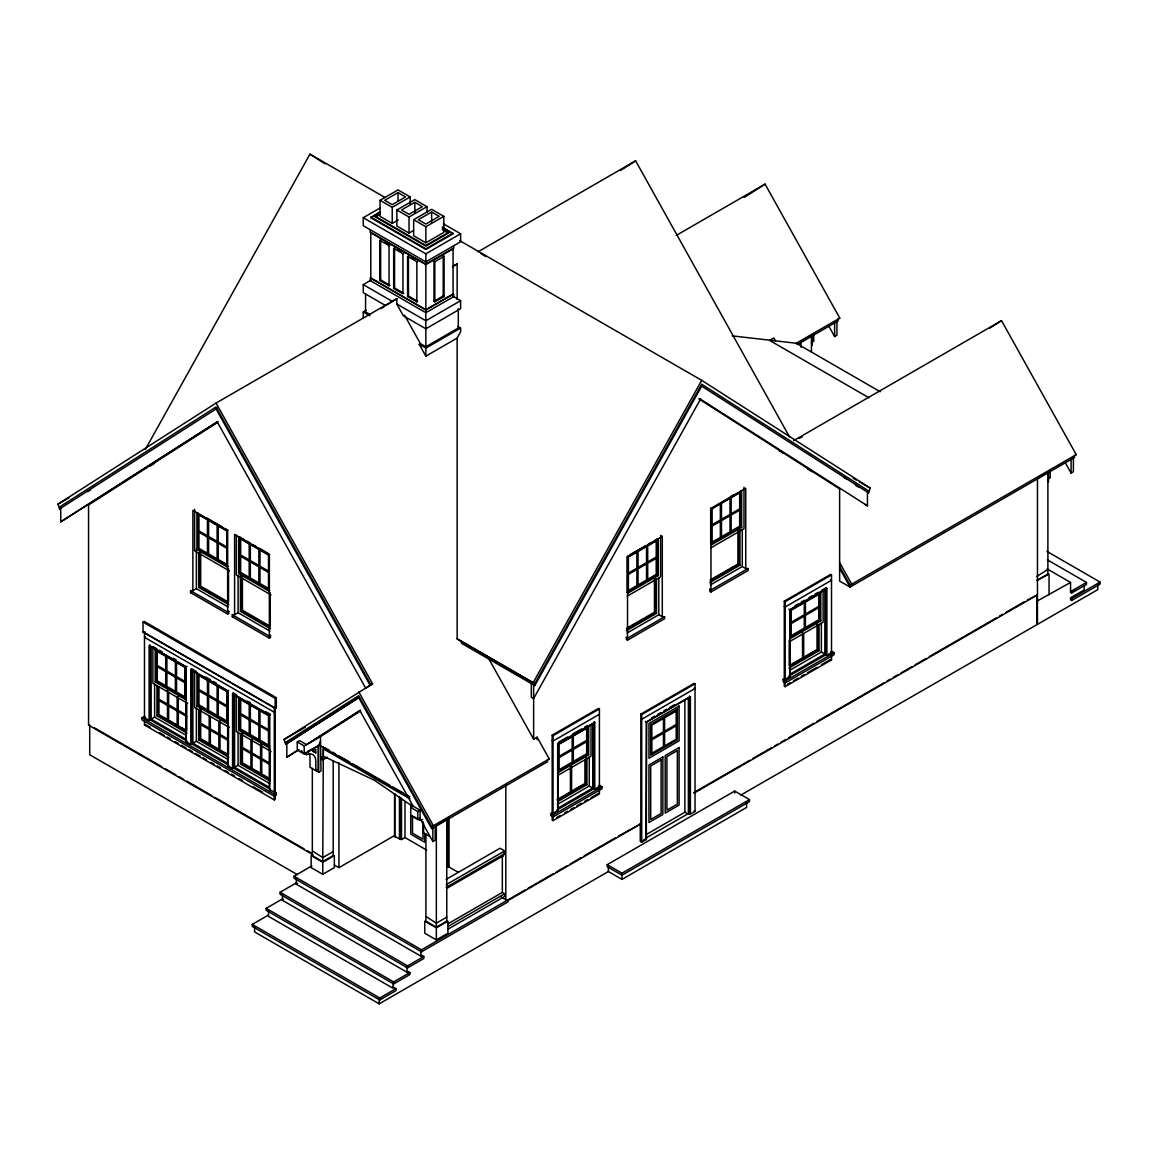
<?xml version="1.0" encoding="UTF-8"?>
<svg xmlns="http://www.w3.org/2000/svg" width="1158" height="1158" viewBox="0 0 1158 1158"><rect width="100%" height="100%" fill="white"/><g stroke="black" fill="none" stroke-linecap="round" stroke-linejoin="round"><path stroke-width="1.5" d="M452.952 296.26L460.609 300.675L460.609 308.708L425.84 328.785L403.346 315.801L396.745 303.961L396.861 298.663L216.054 403.056L57.9 504.179L59.579 508.941L60.737 508.275L60.737 521.882L218.022 421.454M320.448 741.221L318.696 745.636L318.696 772.27L321.027 770.939L320.448 736.604L360.051 711.273M145.343 449.434L309.939 154.144L384.861 197.41M457.135 638.912L460.334 640.663L461.926 643.53L534.793 685.594L534.793 683.654L457.135 638.912L457.135 338.078L460.609 331.839L460.609 328.047L457.975 326.527M533.114 682.786L701.69 380.331L459.769 240.661M534.793 685.594L701.69 386.164L868.601 492.874L870.28 488.126L701.69 380.331M700.532 399.105L533.635 698.535L531.319 697.203L531.319 683.596M59.579 506.987L216.054 406.95L370.922 684.798M59.579 508.941L217.212 408.224L216.054 408.89L370.126 685.319L372.529 683.785L216.054 403.056M381.127 308.665L384.022 306.812M387.061 304.786L396.861 298.663M60.737 521.882L217.212 421.83L365.696 688.214L369.894 685.536M217.53 422.496L88.558 504.96L88.558 725.14L312.935 854.691M150.265 465.994L154.665 463.171M620.471 170.516L635.626 160.817L789.466 436.812M744.16 197.497L765.076 184.122L839.782 318.132L796.255 343.26L732.247 335.878M358.329 697.912L285.664 744.29L283.985 739.528L372.529 683.785M285.664 742.35L358.691 695.654L431.717 826.667L431.717 828.607L547.546 761.732L547.546 759.793L549.225 758.91L537.109 737.183L533.635 739.195L488.908 658.945M285.664 744.29L358.691 697.608L431.717 828.607M286.822 743.624L286.822 757.231L298.156 749.979M299.068 749.559L286.822 757.231M308.853 743.291L360.645 710.172M989.583 328.279L1001.525 320.636L1076.231 454.645L850.059 585.137L850.059 587.077L839.622 581.055L839.622 488.893L698.752 398.815M452.503 266.687L457.135 263.865L457.135 299.531M398.222 219.933L392.229 223.393L380.056 216.358L380.056 200.305L398.019 189.926L410.193 196.947L410.193 204.097M398.019 192.604L384.702 200.305L392.229 204.648L405.561 196.947L398.019 192.604L398.019 201.449M443.398 223.827L460.609 233.757L460.609 241.79L425.84 261.867L363.25 225.723L363.25 217.704L379.882 208.093M442.37 226.91L453.082 233.757L425.84 249.477L370.792 217.704L379.867 211.784M370.792 217.704L379.867 212.45M442.327 228.893L448.45 233.091L425.84 246.133L375.424 217.024L379.94 213.752M375.424 217.024L379.94 214.418M380.056 200.305L392.229 207.325L410.193 196.947M413.522 230.5L409.035 233.091L396.861 226.056L396.861 210.003L414.825 199.625L426.998 206.66L426.998 212.015M414.825 202.303L401.508 210.003L409.035 214.346L422.366 206.66L414.825 202.303L414.825 212.927M396.861 210.003L409.035 217.024L426.998 206.66M413.667 219.702L431.644 209.337L443.804 216.358L443.804 232.425L425.84 242.789L413.667 235.769L413.667 219.702L425.84 226.736L443.804 216.358M431.644 212.015L418.313 219.702L425.84 224.059L439.171 216.358L431.644 212.015L431.644 222.626M379.766 280.439L380.635 279.932L389.913 285.288L389.045 285.78L379.766 280.439L379.766 240.285L389.045 245.641L389.913 245.134M402.955 253.66L402.955 293.814L393.677 288.458L393.677 248.319L402.955 253.66L403.824 253.168M375.424 216.358L425.84 245.467L448.45 232.425M385.744 305.64L363.25 292.641L363.25 284.622L370.806 280.25M370.792 217.024L425.84 248.811L453.082 233.091M363.25 217.704L425.84 253.834L460.609 233.757M407.587 296.491L408.456 295.985L417.734 301.341L416.866 301.847L407.587 296.491L407.587 256.338L416.866 261.694L417.734 261.201M434.829 261.694L444.093 256.338L444.093 296.491L434.829 301.847L433.961 301.341L433.961 261.201L434.829 261.694L434.829 301.847M393.677 288.458L394.545 287.966L403.824 293.321M363.25 318.407L363.25 311.98L366.275 310.243M452.619 266.485L457.135 263.865M477.993 251.822L635.626 160.817M57.9 504.179L68.872 497.853M87.545 491.629L90.454 489.964M433.961 301.341L443.224 295.985L444.093 296.491M425.84 309.707L453.082 293.987L453.082 248.478L425.84 264.212L370.792 232.425L370.792 277.92L425.84 309.707L425.84 253.834M425.84 310.04L453.661 293.987L453.661 296.665L425.84 312.718L370.213 280.598L370.213 277.92L425.84 310.04L425.84 346.778L420.397 343.637L404.504 315.121M460.609 300.675L425.84 320.752L396.745 303.961M457.135 338.078L425.84 356.157L419.239 344.317L420.397 343.637M425.84 346.778L458.293 328.047L458.293 308.708M419.239 344.317L425.84 348.124L460.609 328.047M676.2 235.436L765.076 184.122M197.801 512.835L197.801 548.979L227.938 566.378L227.069 566.87L196.932 549.485L196.932 513.341L227.069 530.74L227.938 530.234L224.927 528.497M196.932 549.485L198.669 548.472M239.518 536.936L239.518 573.065L269.655 590.464L268.786 590.971L238.649 573.572L238.649 537.428L239.518 536.936L244.048 539.541M192.879 590.638L192.879 510.331L227.648 530.407L227.648 610.715L228.806 611.381L228.806 613.378L227.648 614.058L190.549 592.635L190.549 590.638L192.879 590.638L196.353 588.626L228.097 606.951M198.669 552.959L198.669 587.294L200.406 586.281M190.549 592.635L191.707 591.97M143.027 622.092L144.185 621.412L276.328 697.695L276.328 707.741L275.17 708.406L143.027 632.123L143.027 622.092L275.17 698.375L276.328 697.695M238.649 537.428L268.786 554.827L269.655 554.335M238.649 573.572L240.401 572.559M143.027 632.123L145.358 632.123L144.475 632.63L144.475 717.613L149.121 720.29L149.99 719.784L187.075 741.192L186.206 741.699L186.206 666.747L149.121 645.339L149.121 720.29M145.358 636.813L144.475 637.305L274.301 712.257L275.17 711.75M156.069 649.349L156.069 681.469L186.206 698.867L185.338 699.374L155.201 681.975L155.201 649.855L156.938 648.856M190.549 590.638L227.648 612.046L228.806 611.381M234.596 614.724L234.596 534.417L269.365 554.494L269.365 634.801L270.523 635.467L270.523 637.479L269.365 638.145L232.28 616.736L232.28 614.724L234.596 614.724L238.07 612.712L269.828 631.052M240.401 575.236L240.401 611.381L241.269 610.874L269.886 627.404M232.28 616.736L233.438 616.056M155.201 681.975L156.938 680.976M185.338 699.374L185.338 667.254L187.075 666.255M88.558 725.14L89.716 725.14L89.716 754.755L297.461 874.695M190.838 669.425L227.938 690.848L227.938 765.785L228.806 765.293L191.707 743.87L190.838 744.377L190.838 669.425L191.707 668.933L196.353 671.611M228.806 690.342L227.069 691.34L227.069 723.461L196.932 706.062L196.932 673.942L197.801 673.449L197.801 705.569L227.938 722.968M232.28 614.724L269.365 636.133L270.523 635.467M269.655 789.886L270.523 789.38L233.438 767.971L232.57 768.463L232.57 693.526L269.655 714.935L269.655 789.886L276.328 792.723L276.328 794.735L274.012 796.067L141.869 719.784L141.869 717.772L144.185 716.44L145.358 717.106L144.475 717.613M809.949 336.746L801.018 341.914L801.018 347.342M797.182 344.577L838.102 320.954L838.102 319.015L839.782 318.132M151.148 719.118L185.917 739.195L185.917 666.921L151.148 646.844L151.148 719.118L154.622 717.106L186.366 735.446M156.938 685.435L156.938 715.774L157.806 715.268L186.438 731.798M144.475 721.405L144.475 724.966L145.358 724.474L150.048 727.181M811.44 342.58L813.756 341.248L813.756 333.49M828.607 325.76L834.629 336.573L836.945 335.227L836.945 321.62M196.932 706.062L198.669 705.063M232.57 693.526L233.438 693.02L236.536 694.8M238.649 698.042L239.518 697.536L239.518 729.656L269.655 747.055L268.786 747.561L238.649 730.162L238.649 698.042L268.786 715.441L268.786 747.561M192.879 743.204L227.648 763.281L227.648 691.008L192.879 670.931L192.879 743.204L196.353 741.192L228.097 759.532M198.669 709.521L198.669 739.861L199.538 739.354L228.169 755.885M144.475 632.63L274.301 707.567L276.328 707.741M238.649 730.162L240.401 729.149M268.786 715.441L270.523 714.428L265.891 711.75M793.664 440.633L1001.525 320.636M234.596 767.291L269.365 787.368L269.365 715.094L234.596 695.032L234.596 767.291L238.07 765.293L269.828 783.619M240.401 733.622L240.401 763.947L242.138 762.948M283.985 739.528L305.292 727.238M307.478 751.455L318.696 745.636L304.221 754.003L297.259 749.979L297.259 741.96L299.575 740.613L306.537 744.637L359.849 710.549L413.16 806.2L420.122 810.209L420.122 818.677L432.875 841.548L435.191 840.201L435.191 826.595M630.241 554.595L645.31 545.896M648.321 544.159L651.332 542.422M654.342 540.685L657.368 538.933L658.236 539.44L658.236 575.569L628.099 592.968L627.231 592.476L627.231 556.332L628.099 556.839L658.236 539.44M730.264 496.854L733.275 495.103M662.289 616.736L662.289 536.429L627.52 556.506L627.52 636.813L626.362 637.479L626.362 639.477L627.52 640.157L664.605 618.734L664.605 616.736L662.289 616.736L658.815 614.724L627.057 633.05M711.548 508.651L741.685 491.267L741.685 527.397L711.548 544.796L710.679 544.289L710.679 508.159L711.548 508.651L711.548 544.796M297.259 741.96L304.221 745.969L320.448 736.604M323.343 746.838L322.764 861.61L312.327 855.588L312.327 768.347M327.236 757.318L322.764 759.894L321.027 758.895M141.869 717.772L274.012 794.07L276.328 792.723M627.231 592.476L657.368 575.077L658.236 575.569M710.679 544.289L740.816 526.89L740.816 490.76M144.475 724.966L274.301 799.917L275.17 799.411L275.17 794.07L276.328 794.735M627.289 596.124L660.552 576.916L660.552 537.225M710.737 547.937L744.001 528.728L744.001 487.243M626.652 628.273L654.458 612.22L654.458 578.754M710.1 580.1L737.921 564.033L737.921 530.581M632.152 625.436L635.163 623.684M712.59 578.986L721.637 573.775M724.647 572.023L727.658 570.286M730.669 568.549L733.68 566.812M626.999 629.416L655.631 612.886L655.631 578.551M710.447 581.229L739.079 564.699L739.079 530.378M626.362 630.777L656.499 613.378L656.499 579.058M709.811 582.604L739.948 565.205L739.948 529.076M710.52 584.877L742.264 566.537L745.738 568.549L748.054 568.549L748.054 570.561L710.969 591.97L709.811 591.304L709.811 589.292L710.969 588.626L710.969 508.319L745.738 488.242L745.738 568.549M626.362 637.479L627.52 638.145L664.605 616.736M709.811 589.292L710.969 589.958L748.054 568.549M312.906 851.231L322.764 857.6L333.186 851.564M413.16 806.2L410.844 807.531L417.806 811.555L420.122 810.209M501.211 897.132L505.814 899.795L508.13 899.795L508.13 901.807L421.498 951.818L294.002 878.213L294.002 876.201L311.907 865.866M322.764 861.61L333.186 855.588L333.186 761.11M322.764 862.276L334.344 855.588L334.344 867.631L322.764 874.319L311.169 867.631L311.169 855.588L322.764 862.276L322.764 874.319M296.318 884.234L420.919 956.175L422.077 955.509L423.814 956.508L423.814 958.52L407.587 967.885L280.091 894.28L280.091 892.268L296.318 882.903L297.476 883.568L296.318 884.234L296.318 878.213M599.699 785.37L602.015 786.702L602.015 788.714L553.336 816.81L551.02 815.478L551.02 813.466L552.178 812.8L552.178 735.171L598.541 708.406L599.41 708.913L599.41 786.543L594.778 789.206L593.909 788.714L556.81 810.122L557.678 810.629L557.678 743.711L594.778 722.288L594.778 789.206M831.516 652.533L830.648 652.026L831.806 651.361L834.122 652.707L834.122 654.704L785.442 682.815L783.126 681.469L783.126 679.471L784.284 678.805L784.284 601.176L830.648 574.411L831.516 574.904L831.516 652.533L826.87 655.211L826.001 654.704L788.916 676.127L789.785 676.619L789.785 609.701L826.87 588.293L826.87 655.211M552.178 735.171L553.046 735.677L599.41 708.913M784.284 601.176L785.153 601.682L831.516 574.904M599.41 714.269L553.046 741.033L552.178 740.527M410.844 815.565L417.806 819.575L420.122 818.243M282.407 900.302L407.008 972.228L408.166 971.562L409.903 972.561L409.903 974.573L393.677 983.938L266.181 910.333L266.181 908.321L282.407 898.955L283.565 899.621L282.407 900.302L282.407 894.28M334.387 865.069L338.918 867.675L394.545 835.555L395.703 836.221L394.835 836.727L394.835 793.751M558.359 742.307L567.637 736.966M572.269 734.288L581.548 728.932M584.631 727.152L587.728 725.357M795.097 605.634L798.195 603.854M801.278 602.059L804.376 600.278M809.008 597.6L812.091 595.82M815.189 594.04L818.272 592.245M821.369 590.464L826.001 587.786L826.87 588.293M820.79 592.809L790.653 610.208L790.653 638.319L820.79 620.92L820.79 592.809L819.922 592.303L819.922 620.413L789.785 637.812M392.88 986.833L395.993 988.628L395.993 990.64L379.766 1000.005L252.27 926.4L252.27 924.388L268.497 915.023M394.835 836.727L401.508 839.564L404.982 837.567L426.622 850.059M431.717 826.667L549.225 758.91M437.84 824.612L446.771 819.444L446.771 921.16L436.349 927.182L425.912 921.16L425.912 833.919M1036.873 478.761L1046.514 473.188M640.852 841.663L640.852 714.095L694.163 683.321L695.032 683.813L695.032 811.382L690.4 814.06L688.952 813.22L646.063 837.972L646.642 722.129L688.373 698.042L688.373 814.219L689.531 813.553L689.531 696.03M1047.889 479.094L1050.205 477.747L1050.205 470.003M640.852 714.095L641.72 714.602L695.032 683.813M1065.056 462.274L1071.078 473.086L1073.394 471.74L1073.394 458.134M588.684 754.915L587.815 754.408L557.678 771.807L558.547 772.314L588.684 754.915L588.684 726.804L558.547 744.203L558.547 772.314M651.563 717.946L654.588 716.194M657.628 714.443L660.668 712.691M663.708 710.94L666.747 709.188M669.787 707.422L674.332 704.802M645.484 721.463L646.352 721.955L690.4 696.537L690.4 814.06M557.751 775.455L591.014 756.261L591.014 724.561M789.843 641.46L823.106 622.251L823.106 590.551M557.099 799.585L570.431 791.884L570.431 766.466M568.636 793.259L571.647 791.522M574.658 789.785L582.199 785.428M793.201 663.606L796.212 661.869M811.28 653.17L814.306 651.433M557.447 800.728L586.078 784.198L586.078 757.839M789.553 666.719L818.185 650.188L819.053 650.695L819.053 624.35M558.315 801.22L586.947 784.69L586.947 758.345M788.916 668.094L819.053 650.695M458.235 872.321L449.029 867.009L448.16 867.501L448.16 817.36M557.519 804.361L589.263 786.036L592.751 788.048L592.751 723.793L557.968 743.87L557.968 808.11L592.751 788.048M789.626 670.366L821.369 652.026L824.843 654.038L824.843 589.798L790.074 609.875L790.074 674.115L824.843 654.038M552.178 812.8L553.046 813.307L557.678 810.629M784.284 678.805L785.153 679.297L789.785 676.619M551.02 815.478L552.178 814.812M551.02 813.466L553.336 814.812L602.015 786.702M783.126 679.471L785.442 680.803L834.122 652.707M446.177 879.356L500.024 848.264L504.656 850.942L504.656 853.62L446.192 887.375M556.81 817.49L559.907 815.695M564.539 813.017L567.637 811.237M570.72 809.456L573.818 807.676M576.901 805.881L581.548 803.203M584.631 801.423L587.728 799.642M590.812 797.862L598.541 793.389M787.368 684.378L790.465 682.598M793.548 680.803L798.195 678.125M801.278 676.344L804.376 674.564M807.459 672.769L816.737 667.428M821.369 664.75L830.648 659.394L831.516 659.901L831.516 654.545M552.178 816.593L552.178 820.168L553.046 820.66L599.41 793.896L599.41 788.54M784.284 680.803L784.284 686.158L785.153 686.665L831.516 659.901M446.192 884.698L504.656 850.942M446.583 888.49L503.498 855.632L503.498 852.954L504.656 853.62M426.491 916.818L436.349 923.172L446.771 917.15M1036.873 576.452L1047.31 569.765M436.349 927.862L447.943 921.16L447.943 933.218L436.349 939.905L424.754 933.218L424.754 921.16L436.349 927.862L436.349 939.905M447.581 924.041L502.34 892.427L504.656 893.773L504.656 896.451L448.349 928.962M448.349 926.284L504.656 893.773M294.002 876.201L421.498 949.821L525.081 890.01M528.193 888.215L553.09 873.841M556.202 872.032L567.102 865.75M570.214 863.955L581.113 857.658M584.225 855.863L615.361 837.885M618.473 836.09L640.852 823.845L508.536 900.229M693.584 792.723L749.762 760.299M752.874 758.49L771.604 747.677M774.731 745.882L777.843 744.073M780.97 742.278L785.645 739.571M788.772 737.776L799.7 731.465M802.812 729.656L813.741 723.359M816.853 721.55L883.959 682.815M887.071 681.02L890.198 679.21M893.325 677.416L898 674.709M901.127 672.899L912.041 666.603M915.167 664.793L926.096 658.497M929.208 656.687L996.314 617.952M999.426 616.143L1002.553 614.348M1005.665 612.539L1024.396 601.726M1027.522 599.931L1037.467 594.865L694.163 793.056M1047.368 559.835L1086.479 582.431L1086.479 584.428L1071.7 592.968L1070.571 592.303L1070.571 582.445L1036.873 601.219M405.85 966.872L407.008 966.206L407.008 972.228M280.091 892.268L407.587 965.873L423.814 956.508M646.251 834.527L684.885 812.221L688.373 814.219M266.181 908.321L393.677 981.941L409.903 972.561M1070.571 590.305L1071.7 590.956L1086.479 582.431M1070.571 592.303L1075.102 589.683M642.386 840.766L646.642 838.32M640.273 823.512L640.273 841.33L641.72 842.155L646.352 839.492L646.352 721.955M607.212 864.679L734.708 791.059L749.487 799.599L749.487 801.597L621.991 875.216L607.212 866.676L607.212 864.679L621.991 873.204L749.487 799.599M1046.904 551.382L1100.1 582.098L1100.1 584.095L1071.7 600.495L1070.571 599.844L1070.571 597.832L1084.178 589.972L1084.178 585.832M252.27 924.388L379.766 997.993L395.993 988.628M1070.571 597.832L1071.7 598.483L1100.1 582.098M254.586 926.4L254.586 931.915L379.187 1003.856L608.37 871.525L621.991 879.4L746.592 807.459L746.592 801.944M740.802 795.068L1097.798 589.639L1097.798 584.11M799.266 438.375L802.451 436.682M1076.231 454.645L1074.552 455.528L1074.552 457.468L850.059 587.077L839.622 568.361M796.255 343.26L880.196 391.722M868.934 397.759L769.578 340.38L773.834 337.933L775.469 340.857M1047.078 568.882L1070.571 582.445M442.37 227.576L453.082 233.757M442.327 229.559L448.45 233.091M853.2 478.254L856.298 480.049M859.41 481.844L870.28 488.126M843.531 477.241L846.426 478.92M855.849 485.52L858.947 487.301M868.601 492.874L867.443 492.208L867.443 505.814L865.127 504.483M444.093 256.338L443.224 255.846L443.224 295.985M385.281 242.456L388.364 244.237M397.643 249.592L400.726 251.373M411.553 257.626L414.636 259.406M363.25 284.622L392.345 301.413M739.948 526.398L741.685 527.397M830.648 579.767L831.516 580.259L785.153 607.024L784.284 606.531M369.648 314.339L365.566 311.98L365.566 294.407M363.25 311.98L369.851 315.801M738.211 564.207L739.948 565.205M819.053 619.906L820.79 620.92M788.916 609.209L789.785 609.701M660.552 535.43L662.289 536.429M654.762 612.379L656.499 613.378M694.163 687.997L695.032 688.503L641.72 719.277L640.852 718.785M460.334 640.663L534.793 683.654L701.69 384.224L868.601 490.934M594.778 722.288L593.909 721.796L593.909 788.714M206.833 518.06L221.902 526.76M247.059 541.278L250.07 543.015M253.081 544.767L256.092 546.504M259.117 548.241L268.149 553.466M694.163 810.875L695.032 811.382M229.385 570.894L194.616 550.817L194.616 509.332M271.102 594.98L236.333 574.904L236.333 535.228M598.541 786.036L599.41 786.543M585.21 783.691L586.947 784.69M645.484 838.985L646.352 839.492M216.98 595.849L219.991 597.586M228.169 603.318L199.538 586.788L199.538 552.453M198.669 587.294L228.806 604.679M240.401 611.381L270.523 628.78M153.073 646.627L156.171 648.408M159.254 650.188L162.352 651.968M173.164 658.222L176.262 660.002M205.617 676.952L210.264 679.63M213.347 681.425L216.445 683.206M247.349 701.053L250.432 702.834M155.201 649.855L185.338 667.254M196.932 673.942L227.069 691.34M324.877 747.735L329.523 750.413M332.607 752.193L335.704 753.988M338.787 755.769L349.615 762.007M352.698 763.802L389.797 785.211M392.88 786.991L403.693 793.244M406.791 795.025L409.874 796.805M320.448 745.839L409.295 797.138M409.874 798.817L323.343 748.85L323.343 756.217L374.338 780.202L412.219 806.127M503.498 855.632L502.34 854.966L502.34 892.427M311.459 750.312L315.801 752.83L315.801 749.313L312.776 751.064L315.801 752.83M320.448 756.55L322.764 757.882M318.117 745.303L318.117 769.259L315.801 770.606L315.801 761.298A14.764 8.526 -60 0 0 306.537 754.669L300.733 751.325A14.764 8.526 -60 0 1 301.992 750.862M414.318 816.897L420.122 820.255A14.764 8.526 -60 0 1 422.583 819.502M318.696 772.27L310.011 767.247L310.011 757.954A14.764 8.526 -60 0 0 308.795 753.018M429.502 836.25L423.596 832.834L423.596 823.526M187.654 703.384L152.885 683.321L152.885 647.626M229.385 727.485L194.616 707.408L194.616 671.712M271.102 751.571L236.333 731.494L236.333 695.813M164.711 718.25L172.238 722.592M175.249 724.329L178.274 726.08M181.285 727.817L184.296 729.554M203.417 740.599L206.428 742.336M255.686 770.779L258.712 772.516M269.886 779.971L241.269 763.455L241.269 733.115M156.938 715.774L187.075 733.173M198.669 739.861L228.806 757.26M240.401 763.947L270.523 781.346M186.206 741.699L190.838 744.377M227.938 765.785L232.57 768.463M159.428 732.594L164.118 735.301M167.244 737.11L170.371 738.92M175.061 741.627L178.202 743.436M181.328 745.245L186.018 747.952M189.145 749.747L192.271 751.556M195.398 753.366L200.088 756.073M203.215 757.882L206.341 759.691M211.046 762.398L214.172 764.208M217.299 766.003L220.425 767.812M225.115 770.519L228.242 772.328M231.368 774.137L234.495 775.947M239.199 778.654L242.326 780.449M253.269 786.774L262.649 792.188M94.406 727.846L161.7 766.697M164.827 768.507L175.77 774.832M178.911 776.627L183.601 779.348M186.727 781.143L211.769 795.604M214.896 797.413L304.091 848.901M307.217 850.71L311.907 853.417M481.077 253.703L485.709 256.511M699.736 398.728L867.443 505.814M778.784 450.433L783.329 453.328M807.546 468.816L812.091 471.726M309.939 154.144L325.08 163.828M839.622 562.527L851.738 584.254L850.059 585.137L839.622 566.421M358.691 691.775L433.396 825.784M419.543 817.91L420.122 820.255M305.958 752.324L306.537 754.669M1071.7 590.956L1071.7 592.968M1071.7 598.483L1071.7 600.495M1071.078 459.48L1071.078 473.086M1049.047 594.865L1049.047 574.122L1036.873 580.476L1047.889 574.122L1047.889 471.885M1048.468 471.451L1048.468 482.104M1037.467 478.211L1037.467 624.466M1036.873 594.532L1036.873 624.133M834.629 322.966L834.629 336.573M826.001 587.786L826.001 654.704M821.369 622.961L821.369 652.026M818.185 625.595L818.185 650.188M817.027 624.09L817.027 649.522L803.695 657.223L803.695 633.484M812.019 334.937L812.019 345.591M811.44 335.371L811.44 352.177M802.537 632.456L802.537 657.889L789.206 665.589L789.206 640.157M785.442 680.803L785.442 682.815M785.153 601.682L785.153 679.297M785.153 681.309L785.153 686.665M742.264 529.495L742.264 566.537M734.708 791.059L734.708 793.071M710.969 589.958L710.969 591.97M684.885 699.606L684.885 812.221M658.815 577.668L658.815 614.724M657.368 538.933L657.368 575.077M641.72 714.602L641.72 842.155M628.099 556.839L628.099 592.968M627.52 638.145L627.52 640.157M621.991 873.204L621.991 879.4M608.37 867.385L608.37 871.525M589.263 756.956L589.263 786.036M587.815 726.312L587.815 754.408M584.92 759.793L584.92 783.517L571.589 791.218L571.589 765.785M553.336 814.812L553.336 816.81M553.046 735.677L553.046 813.307M553.046 815.304L553.046 820.66M537.109 737.183L537.109 739.774M533.635 684.928L533.635 739.195M505.814 785.182L505.814 899.795M453.661 245.8L453.661 248.478L425.84 264.545L370.213 232.425L370.213 229.747M449.029 816.868L449.029 867.009M436.349 825.466L436.349 927.182M432.875 827.941L432.875 841.548M425.84 226.736L425.84 242.789M425.84 348.124L425.84 356.157M424.682 833.384L424.682 842.242L410.772 834.209L410.772 804.086M422.945 821.644L422.945 839.232L412.509 833.21L412.509 815.623M422.077 955.509L422.077 957.507M421.498 949.821L421.498 951.818M420.919 950.153L420.919 956.175M417.806 811.555L417.806 819.575M416.866 261.694L416.866 301.847M409.035 217.024L409.035 233.091M408.456 255.846L408.456 295.985M408.166 971.562L408.166 973.574M407.587 965.873L407.587 967.885M404.982 801.611L404.982 837.567M401.508 798.224L401.508 839.564M400.35 797.703L400.35 838.899M399.467 796.415L399.467 839.405M394.545 247.812L394.545 287.966M394.545 793.954L394.545 835.555M393.677 981.941L393.677 983.938M393.098 982.274L393.098 988.295L268.497 916.354L268.497 910.333M392.229 207.325L392.229 223.393M389.045 245.641L389.045 285.78M380.635 239.778L380.635 279.932M379.766 997.993L379.766 1000.005M379.187 998.326L379.187 1003.856M338.918 762.775L338.918 867.675M304.221 745.969L304.221 754.003M275.17 698.375L275.17 792.058M274.301 707.567L274.301 792.564M274.301 794.562L274.301 799.917M274.012 794.07L274.012 796.067M270.234 592.809L270.234 626.261L242.427 610.208L242.427 576.742M270.234 749.4L270.234 763.455L261.737 758.548L261.737 744.493M269.365 636.133L269.365 638.145M268.786 554.827L268.786 590.971M260.579 743.827L260.579 757.868L252.082 752.961L252.082 738.905M250.924 740.005L250.924 752.295L242.427 747.388L242.427 733.332M241.269 576.554L241.269 610.874M238.07 575.671L238.07 612.712M238.07 732.232L238.07 765.293M233.438 693.02L233.438 767.971M228.517 568.723L228.517 602.174L200.696 586.122L200.696 552.656M228.517 725.299L228.517 739.354L220.02 734.447L220.02 720.392M227.648 612.046L227.648 614.058M227.069 530.74L227.069 566.87M218.848 721.492L218.848 733.781L210.351 728.874L210.351 716.585M209.193 715.905L209.193 728.208L200.696 723.301L200.696 709.246M199.538 709.029L199.538 739.354M196.353 549.818L196.353 588.626M196.353 708.146L196.353 741.192M191.707 668.933L191.707 743.87M186.785 702.978L186.785 715.268L178.289 710.361L178.289 696.305M177.131 697.391L177.131 709.695L168.634 704.788L168.634 692.484M167.476 690.067L167.476 704.122L158.964 699.215L158.964 686.911M157.806 686.723L157.806 715.268M154.622 684.045L154.622 717.106M149.99 644.832L149.99 719.784M636.886 552.105L628.389 557.012L628.389 573.065L636.886 568.158L636.886 552.105M646.54 546.518L638.044 551.425L638.044 567.492L646.54 562.585L646.54 546.518M656.21 540.945L647.698 545.852L647.698 561.919L656.21 557.012L656.21 540.945M720.334 503.918L711.837 508.825L711.837 524.892L720.334 519.985L720.334 503.918M730.003 498.345L721.492 503.252L721.492 519.305L730.003 514.398L730.003 498.345M739.658 492.772L731.161 497.679L731.161 513.732L739.658 508.825L739.658 492.772M636.886 569.504L628.389 574.411L628.389 590.464L636.886 585.557L636.886 569.504M646.54 563.917L638.044 568.824L638.044 584.891L646.54 579.984L646.54 563.917M656.21 558.344L647.698 563.251L647.698 579.318L656.21 574.411L656.21 558.344M720.334 521.317L711.837 526.224L711.837 542.291L720.334 537.384L720.334 521.317M730.003 515.744L721.492 520.651L721.492 536.704L730.003 531.797L730.003 515.744M739.658 510.171L731.161 515.078L731.161 531.131L739.658 526.224L739.658 510.171M572.168 736.676L558.836 744.377L558.836 756.42L572.168 748.719L572.168 736.676M586.657 728.31L573.326 736.01L573.326 748.054L586.657 740.367L586.657 728.31M804.274 602.681L790.943 610.382L790.943 622.425L804.274 614.724L804.274 602.681M818.764 594.315L805.432 602.015L805.432 614.058L818.764 606.358L818.764 594.315M572.168 750.066L558.836 757.766L558.836 769.809L572.168 762.109L572.168 750.066M586.657 741.699L573.326 749.4L573.326 761.443L586.657 753.742L586.657 741.699M804.274 616.056L790.943 623.757L790.943 635.8L804.274 628.114L804.274 616.056M818.764 607.704L805.432 615.39L805.432 627.433L818.764 619.747L818.764 607.704M679.095 706.062L648.958 723.461L648.958 758.258L679.095 740.859L679.095 706.062M677.358 709.072L650.695 724.474L650.695 755.248L677.358 739.861L677.358 709.072M663.447 718.452L651.853 725.14L651.853 738.529L663.447 731.827L663.447 718.452M676.2 711.084L664.605 717.772L664.605 731.161L676.2 724.474L676.2 711.084M663.447 733.173L651.853 739.861L651.853 753.25L663.447 746.548L663.447 733.173M676.2 725.805L664.605 732.493L664.605 745.882L676.2 739.195L676.2 725.805M662.868 756.927L648.958 764.96L648.958 822.498L662.868 814.479L662.868 756.927M679.095 747.561L665.184 755.581L665.184 813.133L679.095 805.1L679.095 747.561M661.131 759.938L650.695 765.959L650.695 819.488L661.131 813.466L661.131 759.938M677.358 750.572L666.921 756.594L666.921 810.122L677.358 804.101L677.358 750.572M207.456 519.754L198.959 514.847L198.959 530.914L207.456 535.821L207.456 519.754M217.111 525.327L208.614 520.42L208.614 536.487L217.111 541.394L217.111 525.327M226.78 530.914L218.269 526.007L218.269 542.06L226.78 546.967L226.78 530.914M249.187 543.84L240.69 538.933L240.69 555L249.187 559.907L249.187 543.84M258.842 549.428L250.345 544.521L250.345 560.573L258.842 565.48L258.842 549.428M268.497 555L260 550.093L260 566.146L268.497 571.053L268.497 555M207.456 537.153L198.959 532.246L198.959 548.313L207.456 553.22L207.456 537.153M217.111 542.726L208.614 537.819L208.614 553.886L217.111 558.793L217.111 542.726M226.78 548.313L218.269 543.406L218.269 559.459L226.78 564.366L226.78 548.313M249.187 561.239L240.69 556.332L240.69 572.399L249.187 577.306L249.187 561.239M258.842 566.827L250.345 561.919L250.345 577.972L258.842 582.879L258.842 566.827M268.497 572.399L260 567.492L260 583.545L268.497 588.452L268.497 572.399M165.724 656.268L157.227 651.361L157.227 665.416L165.724 670.323L165.724 656.268M175.394 661.84L166.897 656.933L166.897 670.989L175.394 675.896L175.394 661.84M185.048 667.428L176.552 662.521L176.552 676.562L185.048 681.469L185.048 667.428M207.456 680.354L198.959 675.447L198.959 689.502L207.456 694.409L207.456 680.354M217.111 685.941L208.614 681.034L208.614 695.075L217.111 699.982L217.111 685.941M226.78 691.514L218.269 686.607L218.269 700.662L226.78 705.569L226.78 691.514M249.187 704.455L240.69 699.548L240.69 713.589L249.187 718.496L249.187 704.455M258.842 710.028L250.345 705.121L250.345 719.176L258.842 724.083L258.842 710.028M268.497 715.601L260 710.694L260 724.749L268.497 729.656L268.497 715.601M165.724 671.654L157.227 666.747L157.227 680.803L165.724 685.71L165.724 671.654M175.394 677.242L166.897 672.335L166.897 686.376L175.394 691.283L175.394 677.242M185.048 682.815L176.552 677.908L176.552 691.963L185.048 696.87L185.048 682.815M207.456 695.755L198.959 690.848L198.959 704.889L207.456 709.811L207.456 695.755M217.111 701.328L208.614 696.421L208.614 710.476L217.111 715.383L217.111 701.328M226.78 706.901L218.269 701.994L218.269 716.049L226.78 720.956L226.78 706.901M249.187 719.842L240.69 714.935L240.69 728.99L249.187 733.897L249.187 719.842M258.842 725.415L250.345 720.508L250.345 734.563L258.842 739.47L258.842 725.415M268.497 730.987L260 726.08L260 740.136L268.497 745.043L268.497 730.987M167.476 705.454L158.964 700.547L158.964 714.602L167.476 719.509L167.476 705.454M177.131 711.026L168.634 706.119L168.634 720.175L177.131 725.082L177.131 711.026M186.785 716.614L178.289 711.707L178.289 725.748L186.785 730.655L186.785 716.614M209.193 729.54L200.696 724.633L200.696 738.688L209.193 743.595L209.193 729.54M218.848 735.127L210.351 730.22L210.351 744.261L218.848 749.168L218.848 735.127M228.517 740.7L220.02 735.793L220.02 749.848L228.517 754.755L228.517 740.7M250.924 753.641L242.427 748.734L242.427 762.775L250.924 767.682L250.924 753.641M260.579 759.214L252.082 754.307L252.082 768.362L260.579 773.269L260.579 759.214M270.234 764.787L261.737 759.88L261.737 773.935L270.234 778.842L270.234 764.787"/></g></svg>
